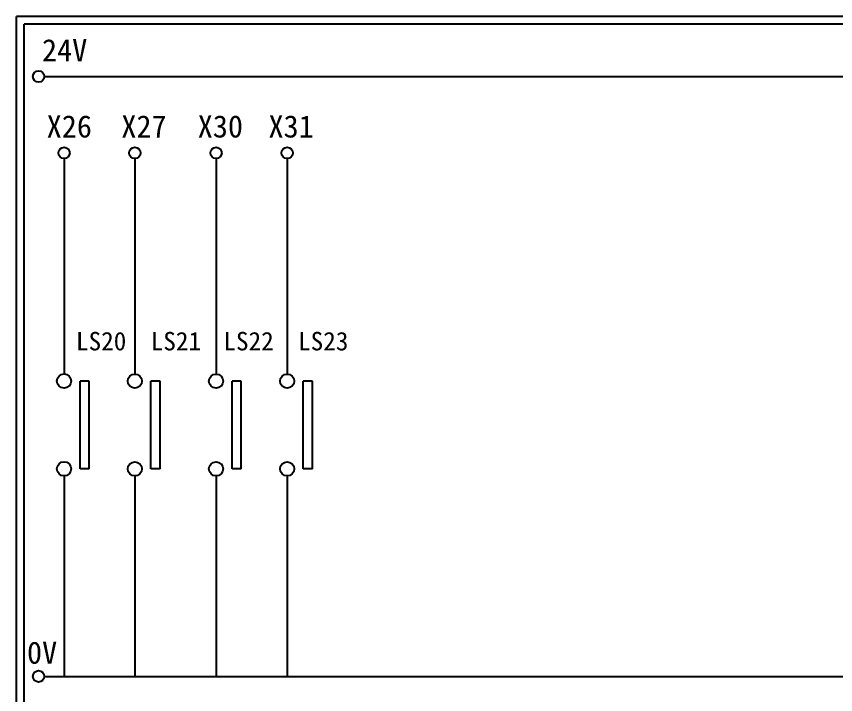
# Model space of a CAD drawing. Extents: x 325 to 612, y 3 to 207.
# Drawn here: x 325.3 to 458.2, y 97 to 207 of the extents above; entities that cross this region are included whole.
import ezdxf

# ---------------------------------------------------------------- set-up
doc = ezdxf.new("R2010")
doc.units = 0
doc.layers.get('0').update_dxf_attribs({"linetype": 'CONTINUOUS'})
doc.layers.add('圖框層', color=7, linetype='CONTINUOUS')
doc.layers.add('標尺寸層', color=3, linetype='CONTINUOUS')
doc.styles.add('STSL', font='KAIU.TTF')

msp = doc.modelspace()

# ---------------------------------------------------------------- linework, layer by layer
for p, q in [((337.15, 147.84), (335.65, 147.84)), ((348.64, 147.83), (347.13, 147.83)), ((361.8, 147.83), (360.3, 147.83)), ((373.34, 147.83), (371.84, 147.83)), ((337.15, 133.61), (335.65, 133.61)), ((348.64, 133.6), (347.13, 133.6)), ((361.8, 133.6), (360.3, 133.6)), ((373.34, 133.6), (371.84, 133.6))]:
    msp.add_line(p, q)
at = {"layer": '圖框層', "color": 7}
for p, q in [((612.32, 206.97), (325.32, 206.97)), ((325.32, 3), (325.32, 206.97)), ((611.07, 205.72), (326.57, 205.72)), ((326.57, 4.25), (326.57, 205.72))]:
    msp.add_line(p, q, dxfattribs=at)
at = {"layer": '標尺寸層', "color": 7}
for p, q in [((329.84, 197.22), (607.44, 197.22)), ((333.05, 183.91), (333.05, 148.99)), ((344.53, 183.91), (344.53, 148.99)), ((357.7, 183.91), (357.7, 148.99)), ((369.24, 183.91), (369.24, 148.99)), ((335.65, 133.61), (335.65, 147.84)), ((337.15, 133.61), (337.15, 147.84)), ((347.13, 133.6), (347.13, 147.83)), ((348.64, 133.6), (348.64, 147.83)), ((360.3, 133.6), (360.3, 147.83)), ((361.8, 133.6), (361.8, 147.83)), ((371.84, 133.6), (371.84, 147.83)), ((373.34, 133.6), (373.34, 147.83)), ((333.05, 132.46), (333.05, 99.96)), ((344.53, 132.46), (344.53, 99.96)), ((357.7, 132.46), (357.7, 99.96)), ((369.24, 132.46), (369.24, 99.96)), ((369.24, 132.45), (369.24, 99.96)), ((330.05, 99.96), (607.92, 99.96))]:
    msp.add_line(p, q, dxfattribs=at)
for centre, radius in [((328.92, 197.22), 0.92), ((333.05, 184.83), 0.92), ((344.53, 184.83), 0.92), ((357.7, 184.83), 0.92), ((357.7, 184.83), 0.92), ((369.24, 184.83), 0.92), ((333.05, 147.84), 1.15), ((344.53, 147.83), 1.15), ((357.7, 147.83), 1.15), ((369.24, 147.83), 1.15), ((333.05, 133.61), 1.15), ((344.53, 133.6), 1.15), ((357.7, 133.6), 1.15), ((369.24, 133.6), 1.15), ((328.92, 99.96), 0.92)]:
    msp.add_circle(centre, radius, dxfattribs=at)

# ---------------------------------------------------------------- texts
at = {"layer": '圖框層', "color": 4, "style": 'STSL'}
for s, height, p in [('24V', 3.6, (329.47, 199.68)), ('X26', 3.6, (330.23, 187.33)), ('X27', 3.6, (342.34, 187.33)), ('X30', 3.6, (354.73, 187.33)), ('X31', 3.6, (366.21, 187.33)), ('LS20', 3, (334.99, 152.81)), ('LS21', 3, (347.11, 152.81)), ('LS22', 3, (358.9, 152.81)), ('LS23', 3, (371.01, 152.81)), ('0V', 3.6, (327.04, 102))]:
    msp.add_text(s, height=height, dxfattribs=at).set_placement(p)

doc.saveas('drawing.dxf')
